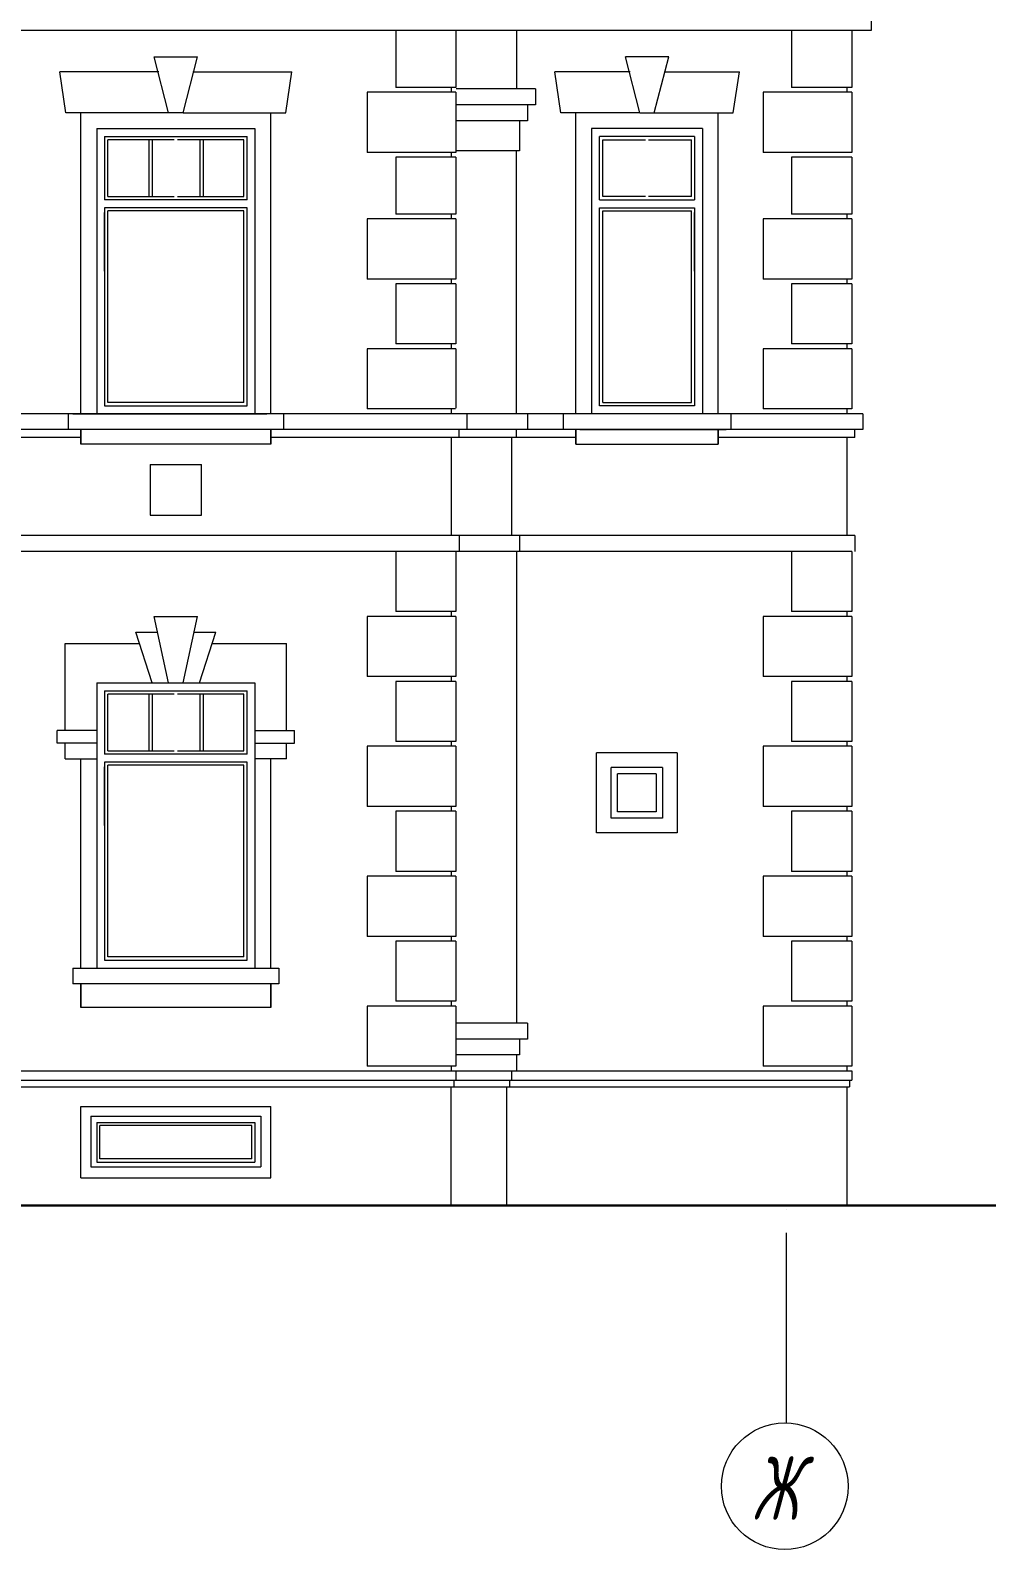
# Model space of a CAD drawing. Header units: millimetres. Extents: x 574812 to 785403, y 231698 to 285481.
# Drawn here: x 595859 to 601899, y 267091 to 276683 of the extents above; entities that cross this region are included whole.
import ezdxf

# ---------------------------------------------------------------- set-up
doc = ezdxf.new("R2010")
doc.units = ezdxf.units.MM
doc.linetypes.add('ACAD_ISO04W100', pattern=[30, 24, -3, 0, -3])
doc.layers.add('OSI', color=154, linetype='Continuous')
doc.layers.add('WALL-outdoor', color=14, linetype='Continuous', lineweight=30)
doc.layers.add('Баллюстрада', color=7, linetype='Continuous', lineweight=5)
doc.styles.get("Standard").update_dxf_attribs({"font": 'TAHOMA.TTF', "width": 0.6, "oblique": 15, "height": 220})

msp = doc.modelspace()

# ---------------------------------------------------------------- linework, layer by layer
at = {"layer": 'OSI', "linetype": 'ACAD_ISO04W100', "lineweight": 9, "ltscale": 50}
msp.add_line((600635.2, 267891.1), (600635.2, 269263.1), dxfattribs=at)
at = {"layer": 'OSI', "lineweight": 20}
msp.add_circle((600624.1, 267491.1), 400, dxfattribs=at)
at = {"layer": 'WALL-outdoor', "lineweight": 9}
for p, q in [((601170.7, 276939.7), (601170.7, 276683.1)), ((601170.7, 276683.1), (588364.8, 276683.1)), ((598166.6, 276683.1), (598166.6, 276323.1)), ((598546.6, 276683.1), (598166.6, 276683.1)), ((598546.6, 276683.1), (598546.6, 276323.1)), ((598546.6, 276683.1), (598546.6, 276323.1)), ((598928.6, 276683.1), (598928.6, 276313.1)), ((600666.7, 276683.1), (600666.7, 276323.1)), ((601046.7, 276683.1), (600666.7, 276683.1)), ((601046.7, 276683.1), (601046.7, 276323.1)), ((596732.4, 276163.1), (596640.6, 276515.1)), ((596640.6, 276515.1), (596914.7, 276515.1)), ((596823, 276163.1), (596914.7, 276515.1)), ((599708.8, 276163.1), (599617.1, 276515.1)), ((599891.2, 276515.1), (599617.1, 276515.1)), ((599799.4, 276163.1), (599891.2, 276515.1)), ((596670.2, 276421.8), (596044.3, 276421.8)), ((596083.1, 276163.1), (596044.3, 276421.8)), ((596885.2, 276421.8), (597511.1, 276421.8)), ((597472.3, 276163.1), (597511.1, 276421.8)), ((599646.6, 276421.8), (599170.7, 276421.8)), ((599209.5, 276163.1), (599170.7, 276421.8)), ((599861.6, 276421.8), (600337.5, 276421.8)), ((600298.8, 276163.1), (600337.5, 276421.8)), ((597986.6, 276293.1), (597986.6, 275913.1)), ((598546.6, 276293.1), (597986.6, 276293.1)), ((598546.6, 276323.1), (598166.6, 276323.1)), ((598516.6, 276323.1), (598516.6, 276293.1)), ((598546.6, 276293.1), (598546.6, 275913.1)), ((598546.6, 276293.1), (598546.6, 275913.1)), ((599048.6, 276313.1), (598548.6, 276313.1)), ((598928.6, 276313.1), (598928.6, 276313.1)), ((599048.6, 276313.1), (599048.6, 276213.1)), ((599048.6, 276313.1), (599048.6, 276213.1)), ((600486.7, 276293.1), (600486.7, 275913.1)), ((601046.7, 276293.1), (600486.7, 276293.1)), ((601046.7, 276323.1), (600666.7, 276323.1)), ((601016.7, 276323.1), (601016.7, 276293.1)), ((601046.7, 276293.1), (601046.7, 275913.1)), ((596732.4, 276163.1), (596083.1, 276163.1)), ((596177.7, 274263.1), (596177.7, 276163.1)), ((596823, 276163.1), (596732.4, 276163.1)), ((596823, 276163.1), (597472.3, 276163.1)), ((597377.7, 274263.1), (597377.7, 276163.1)), ((599048.6, 276213.1), (598548.6, 276213.1)), ((598998.6, 276213.1), (598998.6, 276113.1)), ((598998.6, 276213.1), (598998.6, 276113.1)), ((599708.8, 276163.1), (599209.5, 276163.1)), ((599304.1, 274263.1), (599304.1, 276163.1)), ((599708.8, 276163.1), (599799.4, 276163.1)), ((599799.4, 276163.1), (600298.8, 276163.1)), ((600204.1, 274263.1), (600204.1, 276163.1)), ((596277.7, 276063.1), (596277.7, 274263.1)), ((596277.7, 276063.1), (597277.7, 276063.1)), ((596277.7, 276063.1), (596277.7, 274263.1)), ((596277.7, 276063.1), (597277.7, 276063.1)), ((596277.7, 276063.1), (596277.7, 274263.1)), ((596277.7, 276063.1), (597277.7, 276063.1)), ((596277.7, 276063.1), (596277.7, 276063.1)), ((596627.7, 276063.1), (596927.7, 276063.1)), ((597277.7, 276063.1), (597277.7, 274263.1)), ((597277.7, 276063.1), (597277.7, 274263.1)), ((597277.7, 276063.1), (597277.7, 274263.1)), ((597277.7, 276063.1), (597277.7, 274263.1)), ((597277.7, 276063.1), (597277.7, 276063.1)), ((598998.6, 276113.1), (598548.6, 276113.1)), ((598948.6, 276113.1), (598948.6, 275923.1)), ((599404.1, 276063.1), (599404.1, 274263.1)), ((600104.1, 276063.1), (599404.1, 276063.1)), ((599404.1, 276063.1), (599404.1, 274263.1)), ((600104.1, 276063.1), (599404.1, 276063.1)), ((599404.1, 276063.1), (599404.1, 274263.1)), ((600104.1, 276063.1), (599404.1, 276063.1)), ((599404.1, 276063.1), (599404.1, 274263.1)), ((599404.1, 276063.1), (599404.1, 276063.1)), ((599904.1, 276063.1), (599604.1, 276063.1)), ((600104.1, 276063.1), (600104.1, 274263.1)), ((600104.1, 276063.1), (600104.1, 274263.1)), ((600104.1, 276063.1), (600104.1, 274263.1)), ((600104.1, 276063.1), (600104.1, 276063.1)), ((596327.7, 276013.1), (596327.7, 275613.6)), ((596327.7, 276013.1), (597227.7, 276013.1)), ((596347.7, 275633.6), (596347.7, 275993.1)), ((596767.7, 275993.1), (596347.7, 275993.1)), ((596607.2, 275993.1), (596607.2, 275633.6)), ((596627.2, 275993.1), (596627.2, 275633.6)), ((597207.7, 275993.1), (596787.7, 275993.1)), ((596930.1, 275993.1), (596930.1, 275633.6)), ((596950.1, 275993.1), (596950.1, 275633.6)), ((597207.7, 275633.6), (597207.7, 275993.1)), ((597227.7, 275613.6), (597227.7, 276013.1)), ((600054.1, 276013.1), (599454.1, 276013.1)), ((599454.1, 275613.6), (599454.1, 276013.1)), ((599474.1, 275993.1), (599744.1, 275993.1)), ((599474.1, 275633.6), (599474.1, 275993.1)), ((599764.1, 275993.1), (600034.1, 275993.1)), ((600034.1, 275633.6), (600034.1, 275993.1)), ((600054.1, 276013.1), (600054.1, 275613.6)), ((598546.6, 275913.1), (597986.6, 275913.1)), ((598166.6, 275883.1), (598166.6, 275523.1)), ((598546.6, 275883.1), (598166.6, 275883.1)), ((598516.6, 275913.1), (598516.6, 275883.1)), ((598546.6, 275883.1), (598546.6, 275523.1)), ((598546.6, 275883.1), (598546.6, 275523.1)), ((598948.6, 275923.1), (598548.6, 275923.1)), ((598928.8, 274263.1), (598928.8, 275923.1)), ((601046.7, 275913.1), (600486.7, 275913.1)), ((600666.7, 275883.1), (600666.7, 275523.1)), ((601046.7, 275883.1), (600666.7, 275883.1)), ((601046.7, 275883.1), (601046.7, 275523.1)), ((597227.7, 275613.6), (596327.7, 275613.6)), ((596347.7, 275633.6), (596767.7, 275633.6)), ((596787.7, 275633.6), (597207.7, 275633.6)), ((599454.1, 275613.6), (600054.1, 275613.6)), ((599744.1, 275633.6), (599474.1, 275633.6)), ((600034.1, 275633.6), (599764.1, 275633.6)), ((597227.7, 275563.6), (596327.7, 275563.6)), ((596327.7, 275563.6), (596327.7, 274313.1)), ((596327.7, 275163.1), (596327.7, 275533.8)), ((596347.7, 274333.1), (596347.7, 275543.6)), ((597207.7, 275543.6), (596347.7, 275543.6)), ((597207.7, 274333.1), (597207.7, 275543.6)), ((597227.7, 274313.1), (597227.7, 275563.6)), ((597986.6, 275493.1), (597986.6, 275113.1)), ((598546.6, 275493.1), (597986.6, 275493.1)), ((598546.6, 275523.1), (598166.6, 275523.1)), ((598516.6, 275523.1), (598516.6, 275493.1)), ((598546.6, 275493.1), (598546.6, 275113.1)), ((598546.6, 275493.1), (598546.6, 275113.1)), ((599454.1, 274313.1), (599454.1, 275563.6)), ((599454.1, 275563.6), (600054.1, 275563.6)), ((599474.1, 274333.1), (599474.1, 275543.6)), ((599474.1, 275543.6), (600034.1, 275543.6)), ((600034.1, 274333.1), (600034.1, 275543.6)), ((600054.1, 275563.6), (600054.1, 274313.1)), ((600054.1, 275163.1), (600054.1, 275533.8)), ((600486.7, 275493.1), (600486.7, 275113.1)), ((601046.7, 275493.1), (600486.7, 275493.1)), ((601046.7, 275523.1), (600666.7, 275523.1)), ((601016.7, 275523.1), (601016.7, 275493.1)), ((601046.7, 275493.1), (601046.7, 275113.1)), ((598546.6, 275113.1), (597986.6, 275113.1)), ((598516.6, 275113.1), (598516.6, 275083.1)), ((601046.7, 275113.1), (600486.7, 275113.1)), ((601016.7, 275113.1), (601016.7, 275083.1)), ((598166.6, 275083.1), (598166.6, 274703.1)), ((598546.6, 275083.1), (598166.6, 275083.1)), ((598546.6, 275083.1), (598546.6, 274703.1)), ((598546.6, 275083.1), (598546.6, 274914.8)), ((600666.7, 275083.1), (600666.7, 274703.1)), ((601046.7, 275083.1), (600666.7, 275083.1)), ((601046.7, 275083.1), (601046.7, 274703.1)), ((597986.6, 274673.1), (597986.6, 274293.1)), ((598546.6, 274673.1), (597986.6, 274673.1)), ((598546.6, 274703.1), (598166.6, 274703.1)), ((598516.6, 274703.1), (598516.6, 274673.1)), ((598546.6, 274673.1), (598546.6, 274296.9)), ((600486.7, 274673.1), (600486.7, 274293.1)), ((601046.7, 274673.1), (600486.7, 274673.1)), ((601046.7, 274703.1), (600666.7, 274703.1)), ((601016.7, 274703.1), (601016.7, 274673.1)), ((601046.7, 274673.1), (601046.7, 274293.1)), ((601116.7, 274263.1), (590918.9, 274263.1)), ((597477.7, 274263.1), (596077.7, 274263.1)), ((596098.1, 274263.1), (596098.1, 274163.1)), ((596127.7, 274263.1), (597351.8, 274263.1)), ((596277.7, 274263.1), (597277.7, 274263.1)), ((596277.7, 274263.1), (597277.7, 274263.1)), ((596277.7, 274263.1), (597277.7, 274263.1)), ((596327.7, 274313.1), (597227.7, 274313.1)), ((597207.7, 274333.1), (596347.7, 274333.1)), ((597457.3, 274263.1), (597457.3, 274163.1)), ((598544.3, 274293.1), (597986.6, 274293.1)), ((598516.6, 274293.1), (598516.6, 274263.1)), ((598616.6, 274263.1), (598616.6, 274163.1)), ((598616.6, 274263.1), (598616.6, 274163.1)), ((598998.6, 274263.1), (598998.6, 274163.1)), ((598998.6, 274263.1), (598998.6, 274163.1)), ((600010.4, 274263.1), (599028.8, 274263.1)), ((600010.4, 274263.1), (599028.8, 274263.1)), ((600010.4, 274263.1), (599028.8, 274263.1)), ((599224.5, 274263.1), (599224.5, 274163.1)), ((600254.1, 274263.1), (599330, 274263.1)), ((600104.1, 274263.1), (599404.1, 274263.1)), ((600104.1, 274263.1), (599404.1, 274263.1)), ((600104.1, 274263.1), (599404.1, 274263.1)), ((600054.1, 274313.1), (599454.1, 274313.1)), ((599474.1, 274333.1), (600034.1, 274333.1)), ((600283.8, 274263.1), (600283.8, 274163.1)), ((601046.7, 274293.1), (600486.7, 274293.1)), ((601016.7, 274293.1), (601016.7, 274263.1)), ((601116.7, 274263.1), (601116.7, 274163.1)), ((601116.7, 274263.1), (601116.7, 274163.1)), ((601116.7, 274163.1), (590918.9, 274163.1)), ((597351.8, 274163.1), (596127.7, 274163.1)), ((596177.7, 274070.4), (596177.7, 274163.1)), ((596177.7, 274163.1), (596177.7, 274070.4)), ((597377.7, 274070.4), (597377.7, 274163.1)), ((597377.7, 274163.1), (597377.7, 274070.4)), ((598566.6, 274113.1), (598566.6, 274163.1)), ((598566.6, 274113.1), (598566.6, 274163.1)), ((598928.8, 274113.1), (598928.8, 274163.1)), ((599304.1, 274070.4), (599304.1, 274163.1)), ((599304.1, 274163.1), (599304.1, 274070.4)), ((599330, 274163.1), (600254.1, 274163.1)), ((600204.1, 274070.4), (600204.1, 274163.1)), ((600204.1, 274163.1), (600204.1, 274070.4)), ((601066.7, 274113.1), (601066.7, 274163.1)), ((601066.7, 274113.1), (601066.7, 274163.1)), ((596177.7, 274113.1), (593357.8, 274113.1)), ((597377.7, 274070.4), (596177.7, 274070.4)), ((599304.1, 274113.1), (597377.7, 274113.1)), ((598516.6, 274113.1), (598516.6, 273493.1)), ((598898.8, 274113.1), (598898.8, 273493.1)), ((599304.1, 274070.4), (600204.1, 274070.4)), ((601066.7, 274113.1), (600204.1, 274113.1)), ((601016.7, 274113.1), (601016.7, 273493.1)), ((596615.2, 273941.8), (596940.2, 273941.8)), ((596615.2, 273941.8), (596615.2, 273621.8)), ((596940.2, 273621.8), (596940.2, 273941.8)), ((598516.6, 273683.1), (598516.6, 273493.1)), ((596615.2, 273621.8), (596940.2, 273621.8)), ((601066.7, 273493.1), (590968.9, 273493.1)), ((598516.6, 273523.1), (598516.6, 273493.1)), ((598516.6, 273523.1), (598516.6, 273493.1)), ((598516.6, 273523.1), (598516.6, 273493.1)), ((598516.6, 273523.1), (598516.6, 273493.1)), ((598566.6, 273493.1), (598566.6, 273393.1)), ((598566.6, 273493.1), (598566.6, 273393.1)), ((598948.6, 273493.1), (598948.6, 273393.1)), ((601016.7, 273523.1), (601016.7, 273493.1)), ((601016.7, 273523.1), (601016.7, 273493.1)), ((601016.7, 273523.1), (601016.7, 273493.1)), ((601016.7, 273523.1), (601016.7, 273493.1)), ((601016.7, 273523.1), (601016.7, 273493.1)), ((601016.7, 273523.1), (601016.7, 273493.1)), ((601066.7, 273493.1), (601066.7, 273393.1)), ((601066.7, 273493.1), (601066.7, 273393.1)), ((601066.7, 273493.1), (601066.7, 273393.1)), ((600666.7, 273393.1), (591541.4, 273393.1)), ((598546.6, 273393.1), (597986.6, 273393.1)), ((598546.6, 273393.1), (597986.6, 273393.1)), ((598546.6, 273393.1), (598166.6, 273393.1)), ((598166.6, 273393.1), (598166.6, 273013.1)), ((598546.6, 273393.1), (598546.6, 273013.1)), ((598928.6, 273393.1), (598928.6, 270414.5)), ((601046.7, 273393.1), (600486.7, 273393.1)), ((601046.7, 273393.1), (600486.7, 273393.1)), ((601046.7, 273393.1), (600666.7, 273393.1)), ((600666.7, 273393.1), (600666.7, 273013.1)), ((601046.7, 273393.1), (601046.7, 273013.1)), ((598546.6, 273013.1), (598166.6, 273013.1)), ((598516.6, 273013.1), (598516.6, 272983.1)), ((601046.7, 273013.1), (600666.7, 273013.1)), ((601016.7, 273013.1), (601016.7, 272983.1)), ((596732.4, 272563.1), (596640.6, 272983.1)), ((596640.6, 272983.1), (596914.7, 272983.1)), ((596823, 272563.1), (596914.7, 272983.1)), ((597986.6, 272983.1), (597986.6, 272603.1)), ((597986.6, 272983.1), (597986.6, 272603.1)), ((598546.6, 272983.1), (597986.6, 272983.1)), ((598546.6, 272983.1), (598546.6, 272603.1)), ((598546.6, 272983.1), (598546.6, 272603.1)), ((600486.7, 272983.1), (600486.7, 272603.1)), ((600486.7, 272983.1), (600486.7, 272603.1)), ((601046.7, 272983.1), (600486.7, 272983.1)), ((601046.7, 272983.1), (601046.7, 272603.1)), ((601046.7, 272983.1), (601046.7, 272603.1)), ((596077.7, 272263.7), (596077.7, 272813.1)), ((596077.7, 272813.1), (596546.9, 272813.1)), ((596627.7, 272563.1), (596524.3, 272883.1)), ((596524.3, 272883.1), (596662.5, 272883.1)), ((596892.9, 272883.1), (597031, 272883.1)), ((596927.7, 272563.1), (597031, 272883.1)), ((597008.4, 272813.1), (597477.7, 272813.1)), ((597477.7, 272263.7), (597477.7, 272813.1)), ((596277.7, 272563.1), (596277.7, 270763.1)), ((596277.7, 272563.1), (597277.7, 272563.1)), ((596277.7, 272563.1), (596277.7, 270763.1)), ((596277.7, 272563.1), (597277.7, 272563.1)), ((596277.7, 272563.1), (596277.7, 270763.1)), ((596277.7, 272563.1), (597277.7, 272563.1)), ((596327.7, 272513.1), (596327.7, 272113.6)), ((596327.7, 272513.1), (597227.7, 272513.1)), ((596627.7, 272563.1), (596927.7, 272563.1)), ((597227.7, 272113.6), (597227.7, 272513.1)), ((597277.7, 272563.1), (597277.7, 270763.1)), ((597277.7, 272563.1), (597277.7, 270763.1)), ((597277.7, 272563.1), (597277.7, 270763.1)), ((597277.7, 272563.1), (597277.7, 270763.1)), ((598546.6, 272603.1), (597986.6, 272603.1)), ((598546.6, 272603.1), (597986.6, 272603.1)), ((598546.6, 272573.1), (598166.6, 272573.1)), ((598166.6, 272573.1), (598166.6, 272193.1)), ((598516.6, 272603.1), (598516.6, 272573.1)), ((598546.6, 272573.1), (598546.6, 272193.1)), ((601046.7, 272603.1), (600486.7, 272603.1)), ((601046.7, 272603.1), (600486.7, 272603.1)), ((601046.7, 272573.1), (600666.7, 272573.1)), ((600666.7, 272573.1), (600666.7, 272193.1)), ((601016.7, 272603.1), (601016.7, 272573.1)), ((601046.7, 272573.1), (601046.7, 272193.1)), ((596347.7, 272133.6), (596347.7, 272493.1)), ((596767.7, 272493.1), (596347.7, 272493.1)), ((596607.2, 272493.1), (596607.2, 272133.6)), ((596627.2, 272493.1), (596627.2, 272133.6)), ((597207.7, 272493.1), (596787.7, 272493.1)), ((596930.1, 272493.1), (596930.1, 272133.6)), ((596950.1, 272493.1), (596950.1, 272133.6)), ((597207.7, 272133.6), (597207.7, 272493.1)), ((596027.7, 272183.7), (596027.7, 272263.7)), ((596277.7, 272263.7), (596027.7, 272263.7)), ((597277.7, 272263.7), (597527.7, 272263.7)), ((597527.7, 272183.7), (597527.7, 272263.7)), ((596277.7, 272183.7), (596027.7, 272183.7)), ((596077.7, 272083.8), (596077.7, 272183.7)), ((596347.7, 272133.6), (596767.7, 272133.6)), ((596787.7, 272133.6), (597207.7, 272133.6)), ((597277.7, 272183.7), (597527.7, 272183.7)), ((597477.7, 272083.8), (597477.7, 272183.7)), ((598546.6, 272163.1), (597986.6, 272163.1)), ((597986.6, 272163.1), (597986.6, 271783.1)), ((598546.6, 272193.1), (598166.6, 272193.1)), ((598516.6, 272193.1), (598516.6, 272163.1)), ((598546.6, 272163.1), (598546.6, 271783.1)), ((601046.7, 272163.1), (600486.7, 272163.1)), ((600486.7, 272163.1), (600486.7, 271783.1)), ((601046.7, 272193.1), (600666.7, 272193.1)), ((601016.7, 272193.1), (601016.7, 272163.1)), ((601046.7, 272163.1), (601046.7, 271783.1)), ((596077.7, 272083.8), (596277.7, 272083.8)), ((596177.7, 270763.1), (596177.7, 272083.8)), ((597227.7, 272113.6), (596327.7, 272113.6)), ((597227.7, 272063.6), (596327.7, 272063.6)), ((596327.7, 272063.6), (596327.7, 270813.1)), ((596327.7, 271663.1), (596327.7, 272033.8)), ((596347.7, 270833.1), (596347.7, 272043.6)), ((597207.7, 272043.6), (596347.7, 272043.6)), ((597207.7, 270833.1), (597207.7, 272043.6)), ((597227.7, 270813.1), (597227.7, 272063.6)), ((597477.7, 272083.8), (597277.7, 272083.8)), ((597377.7, 270763.1), (597377.7, 272083.8)), ((599944.4, 272121.8), (599434, 272121.8)), ((599434, 271616.3), (599434, 272121.8)), ((599944.4, 272121.8), (599944.4, 271616.3)), ((599851.7, 272029), (599526.7, 272029)), ((599526.7, 271709), (599526.7, 272029)), ((599811.7, 271989), (599566.7, 271989)), ((599566.7, 271749), (599566.7, 271989)), ((599811.7, 271989), (599811.7, 271749)), ((599851.7, 272029), (599851.7, 271709)), ((598546.6, 271783.1), (597986.6, 271783.1)), ((598546.6, 271753.1), (598166.6, 271753.1)), ((598166.6, 271753.1), (598166.6, 271373.1)), ((598516.6, 271783.1), (598516.6, 271753.1)), ((598546.6, 271753.1), (598546.6, 271373.1)), ((599811.7, 271749), (599566.7, 271749)), ((601046.7, 271783.1), (600486.7, 271783.1)), ((601046.7, 271753.1), (600666.7, 271753.1)), ((600666.7, 271753.1), (600666.7, 271373.1)), ((601016.7, 271783.1), (601016.7, 271753.1)), ((601046.7, 271753.1), (601046.7, 271373.1)), ((599851.7, 271709), (599526.7, 271709)), ((599944.4, 271616.3), (599434, 271616.3)), ((598546.6, 271373.1), (598166.6, 271373.1)), ((598516.6, 271373.1), (598516.6, 271343.1)), ((601046.7, 271373.1), (600666.7, 271373.1)), ((601016.7, 271373.1), (601016.7, 271343.1)), ((597986.6, 271343.1), (597986.6, 270963.1)), ((598546.6, 271343.1), (597986.6, 271343.1)), ((598546.6, 271343.1), (598546.6, 270963.1)), ((600486.7, 271343.1), (600486.7, 270963.1)), ((601046.7, 271343.1), (600486.7, 271343.1)), ((601046.7, 271343.1), (601046.7, 270963.1)), ((598546.6, 270963.1), (597986.6, 270963.1)), ((598166.6, 270933.1), (598166.6, 270553.1)), ((598546.6, 270933.1), (598166.6, 270933.1)), ((598516.6, 270963.1), (598516.6, 270933.1)), ((598546.6, 270933.1), (598546.6, 270553.1)), ((601046.7, 270963.1), (600486.7, 270963.1)), ((600666.7, 270933.1), (600666.7, 270553.1)), ((601046.7, 270933.1), (600666.7, 270933.1)), ((601016.7, 270963.1), (601016.7, 270933.1)), ((601046.7, 270933.1), (601046.7, 270553.1)), ((596327.7, 270813.1), (597227.7, 270813.1)), ((597207.7, 270833.1), (596347.7, 270833.1)), ((596127.7, 270763.1), (596127.7, 270663.1)), ((596127.7, 270763.1), (597427.7, 270763.1)), ((596277.7, 270763.1), (597277.7, 270763.1)), ((596277.7, 270763.1), (597277.7, 270763.1)), ((596277.7, 270763.1), (597277.7, 270763.1)), ((597427.7, 270763.1), (597427.7, 270663.1)), ((597427.7, 270663.1), (596127.7, 270663.1)), ((596177.7, 270513.1), (596177.7, 270663.1)), ((596177.7, 270663.1), (596177.7, 270513.1)), ((597377.7, 270513.1), (597377.7, 270663.1)), ((597377.7, 270663.1), (597377.7, 270513.1)), ((597377.7, 270513.1), (596177.7, 270513.1)), ((597986.6, 270523.1), (597986.6, 270143.1)), ((598546.6, 270523.1), (597986.6, 270523.1)), ((598546.6, 270553.1), (598166.6, 270553.1)), ((598516.6, 270553.1), (598516.6, 270523.1)), ((598546.6, 270523.1), (598546.6, 270143.1)), ((598546.6, 270523.1), (598546.6, 270143.1)), ((600486.7, 270523.1), (600486.7, 270143.1)), ((601046.7, 270523.1), (600486.7, 270523.1)), ((601046.7, 270553.1), (600666.7, 270553.1)), ((601016.7, 270553.1), (601016.7, 270523.1)), ((601046.7, 270523.1), (601046.7, 270143.1)), ((601046.7, 270523.1), (601046.7, 270143.1)), ((598998.6, 270414.5), (598546.6, 270414.5)), ((598998.6, 270414.5), (598998.6, 270314.5)), ((598998.6, 270314.5), (598546.6, 270314.5)), ((598948.6, 270314.5), (598948.6, 270214.5)), ((598948.6, 270214.5), (598546.6, 270214.5)), ((598928.6, 270214.5), (598928.6, 270113.1)), ((598546.6, 270143.1), (597986.6, 270143.1)), ((598516.6, 270143.1), (598516.6, 270113.1)), ((598516.6, 270143.1), (598516.6, 270113.1)), ((601046.7, 270143.1), (600486.7, 270143.1)), ((601016.7, 270143.1), (601016.7, 270113.1)), ((601016.7, 270143.1), (601016.7, 270113.1)), ((591368.9, 270113.1), (601046.7, 270113.1)), ((591368.9, 270113.1), (601046.7, 270113.1)), ((591368.9, 270055), (601046.7, 270055)), ((598533.1, 270055), (598533.1, 270013.1)), ((598533.1, 270055), (598533.1, 270013.1)), ((598546.6, 270113.1), (598546.6, 270055)), ((598546.6, 270113.1), (598546.6, 270055)), ((598885.1, 270055), (598885.1, 270013.1)), ((598885.1, 270055), (598885.1, 270013.1)), ((598898.6, 270113.1), (598898.6, 270055)), ((598898.6, 270113.1), (598898.6, 270055)), ((601033.2, 270055), (601033.2, 270013.1)), ((601033.2, 270055), (601033.2, 270013.1)), ((601033.2, 270034.1), (601033.2, 270013.1)), ((601033.2, 270034.1), (601033.2, 270013.1)), ((601046.7, 270113.1), (601046.7, 270055)), ((591342, 270013.1), (601033.2, 270013.1)), ((591342, 270013.1), (601033.2, 270013.1)), ((591342, 270013.1), (601033.2, 270013.1)), ((591342, 270013.1), (601033.2, 270013.1)), ((598515.1, 270013.1), (598515.1, 269263.1)), ((598867.1, 270013.1), (598867.1, 269263.1)), ((601015.2, 270013.1), (601015.2, 269263.1)), ((596177.7, 269437.8), (596177.7, 269887.9)), ((596177.7, 269887.9), (597377.7, 269887.9)), ((596241.6, 269827.1), (596241.6, 269507.8)), ((596241.6, 269827.1), (597313.8, 269827.1)), ((597313.8, 269827.1), (597313.8, 269507.8)), ((597377.7, 269437.8), (597377.7, 269887.9)), ((596277.7, 269787.9), (596277.7, 269537.8)), ((596277.7, 269787.9), (597277.7, 269787.9)), ((596297.7, 269557.8), (596297.7, 269767.9)), ((597257.7, 269767.9), (596297.7, 269767.9)), ((597257.7, 269557.8), (597257.7, 269767.9)), ((597277.7, 269787.9), (597277.7, 269537.8)), ((596277.7, 269537.8), (597277.7, 269537.8)), ((597257.7, 269557.8), (596297.7, 269557.8)), ((596241.6, 269507.8), (597313.8, 269507.8)), ((596177.7, 269437.8), (597377.7, 269437.8))]:
    msp.add_line(p, q, dxfattribs=at)
at = {"layer": 'Баллюстрада', "lineweight": 30}
msp.add_line((574812.4, 269263.1), (612812.4, 269263.1), dxfattribs=at)

# ---------------------------------------------------------------- texts
at = {"layer": 'OSI', "insert": (600416.2, 267679.3), "char_height": 400, "attachment_point": 1}
msp.add_mtext('{\\Fromans.shx|c204;Ж}', dxfattribs=at)

doc.saveas('drawing.dxf')
